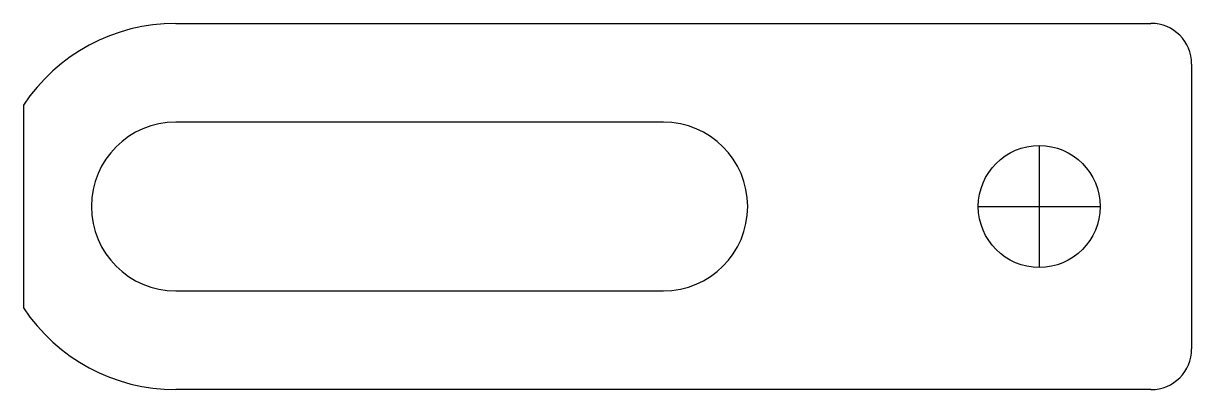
# Model space of a CAD drawing. Extents: x -31.5 to 26, y -9 to 9.
import ezdxf

# ---------------------------------------------------------------- set-up
doc = ezdxf.new("R2010")
doc.units = 0
doc.layers.add('Sketch', color=7, linetype='CONTINUOUS')

msp = doc.modelspace()

# ---------------------------------------------------------------- linework, layer by layer
at = {"layer": 'Sketch'}
for p, q in [((-24, 9), (24, 9)), ((26, 7), (26, -7)), ((-31.5, 4.975), (-31.5, -4.975)), ((0, 4.15), (-24, 4.15)), ((18.5, 3), (18.5, -3)), ((15.5, 0), (21.5, 0)), ((-24, -4.15), (0, -4.15)), ((24, -9), (-24, -9))]:
    msp.add_line(p, q, dxfattribs=at)
msp.add_circle((18.5, 0), 3, dxfattribs=at)
for centre, radius, start, end in [((-24, 0), 9, 90, 146.443), ((24, 7), 2, 0, 90), ((-24, 0), 4.15, 90, -90), ((0, 0), 4.15, -89.9998, 90), ((-24, 0), 9, -146.443, -90), ((24, -7), 2, -90, 0)]:
    msp.add_arc(centre, radius, start, end, dxfattribs=at)

doc.saveas('drawing.dxf')
